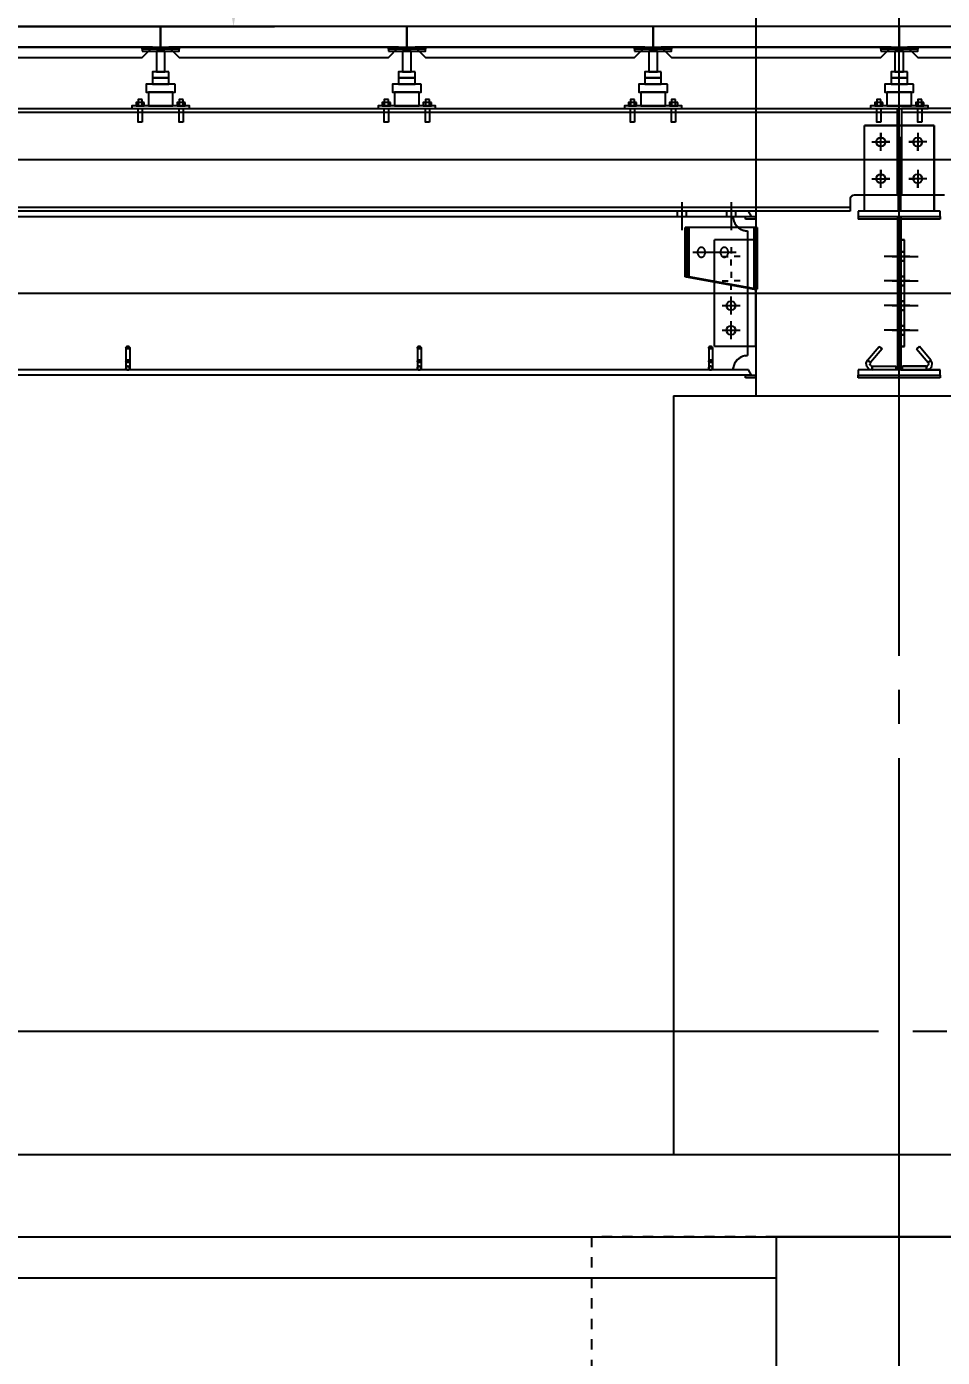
# Model space of a CAD drawing. Header units: millimetres. Extents: x -32710 to 654186, y -254124 to 420220.
# Drawn here: x 262273 to 264505, y 382706 to 385950 of the extents above; entities that cross this region are included whole.
import ezdxf

# ---------------------------------------------------------------- set-up
doc = ezdxf.new("R2010")
doc.units = ezdxf.units.MM
doc.header["$LTSCALE"] = 1000
for name, pattern in [('DXK_LINE_DOT2', [3.9198, 1.9599, -1.9599]), ('DXK_LINE_DOT3', [5.9187, 2.979, -0.9799, 0.9799, -0.9799]), ('TPH12-SEC-@E$0$CENTERK5', [6.916, 6.667, -0.083, 0.083, -0.083]), ('TPH12-SEC-@E$0$DOTK1', [0.1, 0.05, -0.05])]:
    doc.linetypes.add(name, pattern=pattern)
for name, color, linetype in [('DSMK', 10, 'Continuous'), ('MD-20250424-增加TRAY與FS主管位置調整', 7, 'Continuous'), ('Raised Floor', 1, 'Continuous'), ('TPH12-SEC-@E$0$H-SIN', 252, 'TPH12-SEC-@E$0$CENTERK5'), ('TPH12-SEC-@E$0$KABE1', 252, 'Continuous'), ('TPH12-SEC-@E$0$SIAGE3', 252, 'Continuous'), ('TPH12-SEC-@E$0$STEEL3', 252, 'Continuous'), ('TPH12-SEC-@E$0$SUGATA3', 252, 'Continuous'), ('TPH12-SEC-@E$0$SUGATAD', 252, 'TPH12-SEC-@E$0$DOTK1')]:
    doc.layers.add(name, color=color, linetype=linetype)
doc.styles.add('aa-txt', font='simplex.shx', dxfattribs={"width": 0.7, "bigfont": 'chineset.shx'})
doc.dimstyles.new('adim-1500', dxfattribs={"dimscale": 1000, "dimtxt": 0.375, "dimasz": 0.25, "dimexe": 0.1, "dimexo": 0.5, "dimgap": 0.15, "dimtad": 0, "dimdec": 4, "dimtxsty": 'aa-txt', "dimcen": 3.75, "dimclrd": 3, "dimclre": 3, "dimclrt": 256, "dimadec": 0, "dimazin": 0, "dimtfac": 1, "dimtdec": 4, "dimtmove": 0, "dimatfit": 3, "dimfxl": 0.1, "dimarcsym": 0})

# ---------------------------------------------------------------- blocks, each defined once
blk = doc.blocks.new('TPH12-SEC-@E')
at = {"layer": 'TPH12-SEC-@E$0$H-SIN'}
for p, q in [((264400, 377500), (264400, 414000)), ((274800, 385950), (45200, 385950)), ((298929.6, 383500), (18729.6, 383500))]:
    blk.add_line(p, q, dxfattribs=at)
at = {"layer": 'TPH12-SEC-@E$0$KABE1'}
for p, q in [((272350, 383200), (188250, 383200)), ((189100, 383000), (272350, 383000))]:
    blk.add_line(p, q, dxfattribs=at)
blk.add_lwpolyline([(264100, 381800), (264700, 381800), (264700, 383000), (264100, 383000)], close=True, dxfattribs=at)
at = {"layer": 'TPH12-SEC-@E$0$SIAGE3'}
blk.add_line((256300, 382900), (264100, 382900), dxfattribs=at)
at = {"layer": 'TPH12-SEC-@E$0$STEEL3'}
blk.add_line((264050, 393725), (264050, 385050), dxfattribs=at)
at = {"layer": 'TPH12-SEC-@E$0$SUGATA3'}
for q in [(264950, 385050), (263850, 383200)]:
    blk.add_line((263850, 385050), q, dxfattribs=at)
at = {"layer": 'TPH12-SEC-@E$0$SUGATAD', "ltscale": 0.5}
blk.add_lwpolyline([(264100, 383000), (263650, 383000), (263650, 381600), (265150, 381600), (265150, 383000), (264700, 383000)], dxfattribs=at)
blk = doc.blocks.new('A$C62b8fcb1')
at = {"color": 8, "linetype": 'DXK_LINE_DOT2'}
for p, q in [((-16095, 2534), (-7705, 2534)), ((-7705, 2534), (-7705, 2323)), ((-7695, 2534), (-7695, 2323)), ((200, 2534), (-7695, 2534)), ((-7705, 2525), (-16095, 2525)), ((200, 2525), (-7695, 2525)), ((-7615, 2493), (-7785, 2493)), ((-7785, 2284), (-7785, 2493)), ((-7615, 2493), (-7785, 2493)), ((-7785, 2284), (-7785, 2493)), ((-7615, 2284), (-7615, 2493)), ((-7615, 2284), (-7615, 2493)), ((-7703, 2464), (-7703, 2284)), ((-7703, 2464), (-7697, 2464)), ((-7703, 2464), (-7703, 2284)), ((-7703, 2464), (-7697, 2464)), ((-7697, 2464), (-7697, 2284)), ((-7697, 2464), (-7697, 2284)), ((-7819.5, 2316.1), (-7820, 2313)), ((-7820, 2313), (-7820, 2284)), ((-7810, 2323), (-7813.1, 2322.5)), ((-7705, 2323), (-7810, 2323)), ((-7590, 2323), (-7695, 2323)), ((-7820, 2293), (-15980, 2293)), ((-8104.6, 2266), (-8105, 2271)), ((-7820, 2284), (-8067.5, 2284)), ((-8050, 2265), (-8050, 2271)), ((-7600, 2284), (-7800, 2284)), ((-7800, 2284), (-7800, 2271)), ((-7800, 2271), (-7600, 2271)), ((-7800, 2271), (-7800, 2265)), ((-7704, 2271), (-7704, 1897)), ((-7696, 2271), (-7696, 1897)), ((-7600, 2271), (-7600, 2284)), ((-7600, 2271), (-7600, 2265)), ((-8219.4, 2244), (-8219.4, 2124)), ((-8046.3, 2244), (-8219.4, 2244)), ((-8212, 2124), (-8212, 2244)), ((-8053.7, 2094), (-8053.7, 2244)), ((-8046.3, 2244), (-8046.3, 2094)), ((-7600, 2265), (-7800, 2265)), ((-8150, 1954), (-8150, 2214)), ((-8050, 2214), (-8150, 2214)), ((-8075, 2236.4), (-8070, 2236)), ((-8070, 2236), (-8070, 2096.9)), ((-8050, 1954), (-8050, 2214)), ((-7696, 2236), (-7704, 2236)), ((-7687, 2214), (-7696, 2214)), ((-7687, 1954), (-7687, 2214)), ((-8203.1, 2184), (-8157.1, 2184)), ((-8147.9, 2184), (-8101.9, 2184)), ((-7674, 2174), (-7737, 2174)), ((-7696, 2185), (-7704, 2185)), ((-7687, 2185), (-7696, 2185)), ((-7696, 2163), (-7704, 2163)), ((-7687, 2163), (-7696, 2163)), ((-8219.4, 2124), (-8053.7, 2094)), ((-8219.4, 2124), (-8212, 2124)), ((-8046.3, 2094), (-8212, 2124)), ((-7674, 2114), (-7737, 2114)), ((-7696, 2125), (-7704, 2125)), ((-7687, 2125), (-7696, 2125)), ((-8053.7, 2094), (-8046.3, 2094)), ((-7696, 2103), (-7704, 2103)), ((-7687, 2103), (-7696, 2103)), ((-7674, 2054), (-7737, 2054)), ((-7696, 2065), (-7704, 2065)), ((-7687, 2065), (-7696, 2065)), ((-7696, 2043), (-7704, 2043)), ((-7687, 2043), (-7696, 2043)), ((-7674, 1994), (-7737, 1994)), ((-7696, 2005), (-7704, 2005)), ((-7696, 1983), (-7704, 1983)), ((-7687, 2005), (-7696, 2005)), ((-7687, 1983), (-7696, 1983)), ((-9584.2, 1952.6), (-9584.5, 1951.5)), ((-9584.5, 1951.5), (-9584.5, 1901.5)), ((-9584.2, 1950.4), (-9584.5, 1951.5)), ((-9583.2, 1953.5), (-9584.2, 1952.6)), ((-9583.2, 1949.5), (-9584.2, 1950.4)), ((-9581.7, 1954.2), (-9583.2, 1953.5)), ((-9581.7, 1948.8), (-9583.2, 1949.5)), ((-9580, 1954.4), (-9581.7, 1954.2)), ((-9580, 1948.6), (-9581.7, 1948.8)), ((-9578.3, 1954.2), (-9580, 1954.4)), ((-9578.3, 1948.8), (-9580, 1948.6)), ((-9576.8, 1953.5), (-9578.3, 1954.2)), ((-9576.8, 1949.5), (-9578.3, 1948.8)), ((-9575.8, 1952.6), (-9576.8, 1953.5)), ((-9575.8, 1950.4), (-9576.8, 1949.5)), ((-9575.5, 1951.5), (-9575.8, 1952.6)), ((-9575.5, 1951.5), (-9575.8, 1950.4)), ((-9575.5, 1951.5), (-9575.5, 1901.5)), ((-8874.2, 1952.6), (-8874.5, 1951.5)), ((-8874.2, 1950.4), (-8874.5, 1951.5)), ((-8874.5, 1951.5), (-8874.5, 1901.5)), ((-8873.2, 1953.5), (-8874.2, 1952.6)), ((-8873.2, 1949.5), (-8874.2, 1950.4)), ((-8871.7, 1954.2), (-8873.2, 1953.5)), ((-8871.7, 1948.8), (-8873.2, 1949.5)), ((-8870, 1954.4), (-8871.7, 1954.2)), ((-8870, 1948.6), (-8871.7, 1948.8)), ((-8868.3, 1954.2), (-8870, 1954.4)), ((-8868.3, 1948.8), (-8870, 1948.6)), ((-8866.8, 1953.5), (-8868.3, 1954.2)), ((-8866.8, 1949.5), (-8868.3, 1948.8)), ((-8865.8, 1952.6), (-8866.8, 1953.5)), ((-8865.8, 1950.4), (-8866.8, 1949.5)), ((-8865.5, 1951.5), (-8865.8, 1952.6)), ((-8865.5, 1951.5), (-8865.8, 1950.4)), ((-8865.5, 1951.5), (-8865.5, 1901.5)), ((-8164.2, 1952.6), (-8164.5, 1951.5)), ((-8164.2, 1950.4), (-8164.5, 1951.5)), ((-8164.5, 1951.5), (-8164.5, 1901.5)), ((-8163.2, 1953.5), (-8164.2, 1952.6)), ((-8163.2, 1949.5), (-8164.2, 1950.4)), ((-8161.7, 1954.2), (-8163.2, 1953.5)), ((-8161.7, 1948.8), (-8163.2, 1949.5)), ((-8160, 1954.4), (-8161.7, 1954.2)), ((-8160, 1948.6), (-8161.7, 1948.8)), ((-8158.3, 1954.2), (-8160, 1954.4)), ((-8158.3, 1948.8), (-8160, 1948.6)), ((-8156.8, 1953.5), (-8158.3, 1954.2)), ((-8156.8, 1949.5), (-8158.3, 1948.8)), ((-8155.8, 1952.6), (-8156.8, 1953.5)), ((-8155.8, 1950.4), (-8156.8, 1949.5)), ((-8155.5, 1951.5), (-8155.8, 1952.6)), ((-8155.5, 1951.5), (-8155.8, 1950.4)), ((-8155.5, 1951.5), (-8155.5, 1901.5)), ((-8070, 1954), (-8150, 1954)), ((-7777.2, 1920.8), (-7749, 1954.4)), ((-7742.1, 1948.6), (-7770.3, 1915)), ((-7742.1, 1948.6), (-7749, 1954.4)), ((-7748.8, 1954.2), (-7749, 1954.4)), ((-7748, 1953.5), (-7748.8, 1954.2)), ((-7687, 1954), (-7696, 1954)), ((-7651, 1954.4), (-7657.9, 1948.6)), ((-7657.9, 1948.6), (-7629.7, 1915)), ((-7656.8, 1949.5), (-7657.6, 1948.8)), ((-7652, 1953.5), (-7651.2, 1954.2)), ((-7622.8, 1920.8), (-7651, 1954.4)), ((-9584.2, 1919), (-9584.5, 1917.9)), ((-9584.2, 1916.8), (-9584.5, 1917.9)), ((-9583.2, 1920), (-9584.2, 1919)), ((-9583.2, 1915.9), (-9584.2, 1916.8)), ((-9581.7, 1920.6), (-9583.2, 1920)), ((-9581.7, 1915.3), (-9583.2, 1915.9)), ((-9580, 1920.8), (-9581.7, 1920.6)), ((-9580, 1915), (-9581.7, 1915.3)), ((-9578.3, 1920.6), (-9580, 1920.8)), ((-9578.3, 1915.3), (-9580, 1915)), ((-9576.8, 1920), (-9578.3, 1920.6)), ((-9576.8, 1915.9), (-9578.3, 1915.3)), ((-9575.8, 1919), (-9576.8, 1920)), ((-9575.8, 1916.8), (-9576.8, 1915.9)), ((-9575.5, 1917.9), (-9575.8, 1919)), ((-9575.5, 1917.9), (-9575.8, 1916.8)), ((-8874.2, 1919), (-8874.5, 1917.9)), ((-8874.2, 1916.8), (-8874.5, 1917.9)), ((-8873.2, 1920), (-8874.2, 1919)), ((-8873.2, 1915.9), (-8874.2, 1916.8)), ((-8871.7, 1920.6), (-8873.2, 1920)), ((-8871.7, 1915.3), (-8873.2, 1915.9)), ((-8870, 1920.8), (-8871.7, 1920.6)), ((-8870, 1915), (-8871.7, 1915.3)), ((-8868.3, 1920.6), (-8870, 1920.8)), ((-8868.3, 1915.3), (-8870, 1915)), ((-8866.8, 1920), (-8868.3, 1920.6)), ((-8866.8, 1915.9), (-8868.3, 1915.3)), ((-8865.8, 1919), (-8866.8, 1920)), ((-8865.8, 1916.8), (-8866.8, 1915.9)), ((-8865.5, 1917.9), (-8865.8, 1919)), ((-8865.5, 1917.9), (-8865.8, 1916.8)), ((-8164.2, 1919), (-8164.5, 1917.9)), ((-8164.2, 1916.8), (-8164.5, 1917.9)), ((-8163.2, 1920), (-8164.2, 1919)), ((-8163.2, 1915.9), (-8164.2, 1916.8)), ((-8161.7, 1920.6), (-8163.2, 1920)), ((-8161.7, 1915.3), (-8163.2, 1915.9)), ((-8160, 1920.8), (-8161.7, 1920.6)), ((-8160, 1915), (-8161.7, 1915.3)), ((-8158.3, 1920.6), (-8160, 1920.8)), ((-8158.3, 1915.3), (-8160, 1915)), ((-8156.8, 1920), (-8158.3, 1920.6)), ((-8156.8, 1915.9), (-8158.3, 1915.3)), ((-8155.8, 1919), (-8156.8, 1920)), ((-8155.8, 1916.8), (-8156.8, 1915.9)), ((-8155.5, 1917.9), (-8155.8, 1919)), ((-8155.5, 1917.9), (-8155.8, 1916.8)), ((-8075, 1931.6), (-8070, 1932)), ((-7780.5, 1913.4), (-7777.2, 1920.8)), ((-7770.3, 1915), (-7777.2, 1920.8)), ((-7777, 1920.6), (-7777.2, 1920.8)), ((-7776.2, 1920), (-7777, 1920.6)), ((-7770.3, 1915), (-7771.6, 1912.2)), ((-7704, 1932), (-7696, 1932)), ((-7622.8, 1920.8), (-7629.7, 1915)), ((-7629.7, 1915), (-7628.4, 1912.2)), ((-7628.7, 1915.9), (-7629.4, 1915.3)), ((-7623.8, 1920), (-7623, 1920.6)), ((-7619.5, 1913.4), (-7622.8, 1920.8)), ((-9584.2, 1903.2), (-9584.5, 1901.5)), ((-9584.5, 1901.5), (-9584.3, 1902.3)), ((-9584.5, 1901.5), (-9584.2, 1899.8)), ((-9584.3, 1902.3), (-9584.2, 1903.2)), ((-9584.2, 1903.2), (-9583.2, 1904.7)), ((-9584.2, 1899.8), (-9583.2, 1898.3)), ((-9583.2, 1904.7), (-9581.7, 1905.7)), ((-9583.2, 1898.3), (-9581.7, 1897.3)), ((-9581.7, 1905.7), (-9580, 1906)), ((-9581.7, 1897.3), (-9580, 1897)), ((-9580, 1906), (-9578.3, 1905.7)), ((-9580, 1897), (-9578.3, 1897.3)), ((-9578.3, 1905.7), (-9576.8, 1904.7)), ((-9578.3, 1897.3), (-9576.8, 1898.3)), ((-9576.8, 1904.7), (-9575.8, 1903.2)), ((-9576.8, 1898.3), (-9575.8, 1899.8)), ((-9575.5, 1901.5), (-9575.8, 1903.2)), ((-9575.7, 1902.3), (-9575.8, 1903.2)), ((-9575.8, 1899.8), (-9575.5, 1901.5)), ((-9575.5, 1901.5), (-9575.7, 1902.3)), ((-8874.2, 1903.2), (-8874.5, 1901.5)), ((-8874.5, 1901.5), (-8874.3, 1902.3)), ((-8874.5, 1901.5), (-8874.2, 1899.8)), ((-8874.3, 1902.3), (-8874.2, 1903.2)), ((-8874.2, 1903.2), (-8873.2, 1904.7)), ((-8874.2, 1899.8), (-8873.2, 1898.3)), ((-8873.2, 1904.7), (-8871.7, 1905.7)), ((-8873.2, 1898.3), (-8871.7, 1897.3)), ((-8871.7, 1905.7), (-8870, 1906)), ((-8871.7, 1897.3), (-8870, 1897)), ((-8870, 1906), (-8868.3, 1905.7)), ((-8870, 1897), (-8868.3, 1897.3)), ((-8868.3, 1905.7), (-8866.8, 1904.7)), ((-8868.3, 1897.3), (-8866.8, 1898.3)), ((-8866.8, 1904.7), (-8865.8, 1903.2)), ((-8866.8, 1898.3), (-8865.8, 1899.8)), ((-8865.7, 1902.3), (-8865.8, 1903.2)), ((-8865.5, 1901.5), (-8865.8, 1903.2)), ((-8865.8, 1899.8), (-8865.5, 1901.5)), ((-8865.5, 1901.5), (-8865.7, 1902.3)), ((-8164.5, 1901.5), (-8164.2, 1903.2)), ((-8164.5, 1901.5), (-8164.2, 1899.8)), ((-8164.2, 1903.2), (-8163.2, 1904.7)), ((-8164.2, 1899.8), (-8163.2, 1898.3)), ((-8163.2, 1904.7), (-8161.7, 1905.7)), ((-8163.2, 1898.3), (-8161.7, 1897.3)), ((-8161.7, 1905.7), (-8160, 1906)), ((-8161.7, 1897.3), (-8160, 1897)), ((-8160, 1906), (-8158.3, 1905.7)), ((-8160, 1897), (-8158.3, 1897.3)), ((-8158.3, 1905.7), (-8156.8, 1904.7)), ((-8158.3, 1897.3), (-8156.8, 1898.3)), ((-8156.8, 1904.7), (-8155.8, 1903.2)), ((-8156.8, 1898.3), (-8155.8, 1899.8)), ((-8155.8, 1903.2), (-8155.5, 1901.5)), ((-8155.8, 1899.8), (-8155.5, 1901.5)), ((-8105, 1897), (-8104.6, 1902)), ((-8050, 1878), (-8050, 1884)), ((-7600, 1897), (-7800, 1897)), ((-7800, 1897), (-7800, 1884)), ((-7800, 1884), (-7600, 1884)), ((-7800, 1884), (-7800, 1878)), ((-7779.2, 1905.4), (-7780.5, 1913.4)), ((-7773.9, 1899.3), (-7779.2, 1905.4)), ((-7773.9, 1899.3), (-7766.1, 1897)), ((-7771.1, 1909.2), (-7771.6, 1912.2)), ((-7769.1, 1906.9), (-7771.1, 1909.2)), ((-7769.1, 1906.9), (-7766.1, 1906)), ((-7766.1, 1897), (-7766.1, 1906)), ((-7766.1, 1906), (-7707.7, 1906)), ((-7766.1, 1897.3), (-7766.1, 1898.3)), ((-7766.1, 1897), (-7766.1, 1897.3)), ((-7707.7, 1897), (-7707.7, 1906)), ((-7707.7, 1897.3), (-7707.7, 1898.3)), ((-7707.7, 1897), (-7707.7, 1897.3)), ((-7633.9, 1906), (-7692.3, 1906)), ((-7692.3, 1897), (-7692.3, 1906)), ((-7692.3, 1898.3), (-7692.3, 1897.3)), ((-7692.3, 1897.3), (-7692.3, 1897)), ((-7633.9, 1906), (-7630.9, 1906.9)), ((-7633.9, 1897), (-7633.9, 1906)), ((-7626.1, 1899.3), (-7633.9, 1897)), ((-7633.9, 1898.3), (-7633.9, 1897.3)), ((-7633.9, 1897.3), (-7633.9, 1897)), ((-7630.9, 1906.9), (-7628.9, 1909.2)), ((-7628.9, 1909.2), (-7628.4, 1912.2)), ((-7626.1, 1899.3), (-7620.8, 1905.4)), ((-7620.8, 1905.4), (-7619.5, 1913.4)), ((-7600, 1884), (-7600, 1897)), ((-7600, 1884), (-7600, 1878)), ((-7600, 1878), (-7800, 1878))]:
    blk.add_line(p, q, dxfattribs=at)
at = {"color": 8, "linetype": 'Continuous'}
for p, q in [((-16095, 2534), (-7705, 2534)), ((-7705, 2534), (-7705, 2323)), ((200, 2534), (-7695, 2534)), ((-7695, 2534), (-7695, 2323)), ((-7705, 2525), (-16095, 2525)), ((200, 2525), (-7695, 2525)), ((-7785, 2284), (-7785, 2493)), ((-7785, 2493), (-7615, 2493)), ((-7745, 2475), (-7745, 2460.3)), ((-7745, 2431), (-7745, 2475)), ((-7745, 2475), (-7745, 2460.3)), ((-7745, 2431), (-7745, 2475)), ((-7655, 2475), (-7655, 2460.3)), ((-7655, 2475), (-7655, 2431)), ((-7655, 2475), (-7655, 2460.3)), ((-7655, 2475), (-7655, 2431)), ((-7615, 2493), (-7615, 2284)), ((-7767, 2453), (-7752.3, 2453)), ((-7767, 2453), (-7723, 2453)), ((-7767, 2453), (-7752.3, 2453)), ((-7767, 2453), (-7723, 2453)), ((-7745, 2431), (-7745, 2445.7)), ((-7745, 2431), (-7745, 2445.7)), ((-7723, 2453), (-7737.7, 2453)), ((-7723, 2453), (-7737.7, 2453)), ((-7677, 2453), (-7662.3, 2453)), ((-7633, 2453), (-7677, 2453)), ((-7677, 2453), (-7662.3, 2453)), ((-7633, 2453), (-7677, 2453)), ((-7655, 2431), (-7655, 2445.7)), ((-7655, 2431), (-7655, 2445.7)), ((-7633, 2453), (-7647.7, 2453)), ((-7633, 2453), (-7647.7, 2453)), ((-7745, 2385), (-7745, 2370.3)), ((-7745, 2341), (-7745, 2385)), ((-7745, 2385), (-7745, 2370.3)), ((-7745, 2341), (-7745, 2385)), ((-7655, 2385), (-7655, 2370.3)), ((-7655, 2385), (-7655, 2341)), ((-7655, 2385), (-7655, 2370.3)), ((-7655, 2385), (-7655, 2341)), ((-7767, 2363), (-7752.3, 2363)), ((-7767, 2363), (-7723, 2363)), ((-7767, 2363), (-7752.3, 2363)), ((-7767, 2363), (-7723, 2363)), ((-7745, 2341), (-7745, 2355.7)), ((-7745, 2341), (-7745, 2355.7)), ((-7723, 2363), (-7737.7, 2363)), ((-7723, 2363), (-7737.7, 2363)), ((-7677, 2363), (-7662.3, 2363)), ((-7633, 2363), (-7677, 2363)), ((-7677, 2363), (-7662.3, 2363)), ((-7633, 2363), (-7677, 2363)), ((-7655, 2341), (-7655, 2355.7)), ((-7655, 2341), (-7655, 2355.7)), ((-7633, 2363), (-7647.7, 2363)), ((-7633, 2363), (-7647.7, 2363)), ((-8230, 2306), (-8230, 2238)), ((-8110, 2306), (-8110, 2238)), ((-7819.5, 2316.1), (-7820, 2313)), ((-7820, 2313), (-7820, 2284)), ((-7810, 2323), (-7813.1, 2322.5)), ((-7705, 2323), (-7810, 2323)), ((-7590, 2323), (-7695, 2323)), ((-7820, 2293), (-15980, 2293)), ((-7820, 2284), (-10400, 2284)), ((-10390, 2271), (-8060, 2271)), ((-8067.5, 2284), (-10382.5, 2284)), ((-8241, 2284), (-8241, 2271)), ((-8219, 2284), (-8219, 2271)), ((-8121, 2284), (-8121, 2271)), ((-8105, 2271), (-8104.6, 2266)), ((-8099, 2284), (-8099, 2271)), ((-8075, 2265), (-8075, 2271)), ((-8075, 2271), (-8050, 2271)), ((-8060, 2271), (-8067.5, 2284)), ((-7600, 2284), (-7800, 2284)), ((-7800, 2284), (-7800, 2271)), ((-7800, 2271), (-7704, 2271)), ((-7800, 2271), (-7800, 2265)), ((-7704, 2271), (-7704, 1897)), ((-7696, 1897), (-7696, 2271)), ((-7696, 2271), (-7600, 2271)), ((-7600, 2271), (-7600, 2284)), ((-7600, 2271), (-7600, 2265)), ((-8221.5, 2124), (-8221.5, 2244)), ((-8046.5, 2244), (-8221.5, 2244)), ((-8214.3, 2244), (-8214.3, 2124)), ((-8050, 2265), (-8075, 2265)), ((-8046.5, 2094), (-8046.5, 2244)), ((-7704, 2265), (-7800, 2265)), ((-7600, 2265), (-7696, 2265)), ((-7696, 2214), (-7687, 2214)), ((-7687, 1954), (-7687, 2214)), ((-8198.5, 2184), (-8153.5, 2184)), ((-8191.7, 2186.3), (-8191.9, 2185.2)), ((-8191.9, 2185.2), (-8191.9, 2184)), ((-8191.9, 2184), (-8191.9, 2182.8)), ((-8191.9, 2182.8), (-8191.7, 2181.7)), ((-8191.5, 2187.5), (-8191.7, 2186.3)), ((-8191.7, 2181.7), (-8191.5, 2180.5)), ((-8191.2, 2188.6), (-8191.5, 2187.5)), ((-8191.5, 2180.5), (-8191.2, 2179.4)), ((-8190.8, 2189.7), (-8191.2, 2188.6)), ((-8191.2, 2179.4), (-8190.8, 2178.3)), ((-8190.3, 2190.7), (-8190.8, 2189.7)), ((-8190.8, 2178.3), (-8190.3, 2177.3)), ((-8189.7, 2191.6), (-8190.3, 2190.7)), ((-8190.3, 2177.3), (-8189.7, 2176.4)), ((-8189.1, 2192.5), (-8189.7, 2191.6)), ((-8189.7, 2176.4), (-8189.1, 2175.5)), ((-8188.4, 2193.3), (-8189.1, 2192.5)), ((-8189.1, 2175.5), (-8188.4, 2174.7)), ((-8187.7, 2194), (-8188.4, 2193.3)), ((-8188.4, 2174.7), (-8187.7, 2174)), ((-8186.8, 2194.6), (-8187.7, 2194)), ((-8187.7, 2174), (-8186.8, 2173.4)), ((-8186, 2195.1), (-8186.8, 2194.6)), ((-8185.1, 2195.5), (-8186, 2195.1)), ((-8184.2, 2195.8), (-8185.1, 2195.5)), ((-8183.3, 2195.9), (-8184.2, 2195.8)), ((-8182.3, 2196), (-8183.3, 2195.9)), ((-8181.4, 2195.9), (-8182.3, 2196)), ((-8180.5, 2195.8), (-8181.4, 2195.9)), ((-8179.5, 2195.5), (-8180.5, 2195.8)), ((-8178.7, 2195.1), (-8179.5, 2195.5)), ((-8177.8, 2194.6), (-8178.7, 2195.1)), ((-8177, 2194), (-8177.8, 2194.6)), ((-8177.8, 2173.4), (-8177, 2174)), ((-8176.2, 2193.3), (-8177, 2194)), ((-8177, 2174), (-8176.2, 2174.7)), ((-8175.5, 2192.5), (-8176.2, 2193.3)), ((-8176.2, 2174.7), (-8175.5, 2175.5)), ((-8174.9, 2191.6), (-8175.5, 2192.5)), ((-8175.5, 2175.5), (-8174.9, 2176.4)), ((-8174.3, 2190.7), (-8174.9, 2191.6)), ((-8174.9, 2176.4), (-8174.3, 2177.3)), ((-8173.9, 2189.7), (-8174.3, 2190.7)), ((-8174.3, 2177.3), (-8173.9, 2178.3)), ((-8173.5, 2188.6), (-8173.9, 2189.7)), ((-8173.9, 2178.3), (-8173.5, 2179.4)), ((-8173.1, 2187.5), (-8173.5, 2188.6)), ((-8173.5, 2179.4), (-8173.1, 2180.5)), ((-8172.9, 2186.3), (-8173.1, 2187.5)), ((-8173.1, 2180.5), (-8172.9, 2181.7)), ((-8172.8, 2185.2), (-8172.9, 2186.3)), ((-8172.9, 2181.7), (-8172.8, 2182.8)), ((-8172.7, 2184), (-8172.8, 2185.2)), ((-8172.8, 2182.8), (-8172.7, 2184)), ((-8142.5, 2184), (-8097.5, 2184)), ((-8135.9, 2185.2), (-8136, 2184)), ((-8136, 2184), (-8135.9, 2182.8)), ((-8135.8, 2186.3), (-8135.9, 2185.2)), ((-8135.9, 2182.8), (-8135.8, 2181.7)), ((-8135.6, 2187.5), (-8135.8, 2186.3)), ((-8135.8, 2181.7), (-8135.6, 2180.5)), ((-8135.2, 2188.6), (-8135.6, 2187.5)), ((-8135.6, 2180.5), (-8135.2, 2179.4)), ((-8134.8, 2189.7), (-8135.2, 2188.6)), ((-8135.2, 2179.4), (-8134.8, 2178.3)), ((-8134.4, 2190.7), (-8134.8, 2189.7)), ((-8134.8, 2178.3), (-8134.4, 2177.3)), ((-8133.8, 2191.6), (-8134.4, 2190.7)), ((-8134.4, 2177.3), (-8133.8, 2176.4)), ((-8133.2, 2192.5), (-8133.8, 2191.6)), ((-8133.8, 2176.4), (-8133.2, 2175.5)), ((-8132.5, 2193.3), (-8133.2, 2192.5)), ((-8133.2, 2175.5), (-8132.5, 2174.7)), ((-8131.7, 2194), (-8132.5, 2193.3)), ((-8132.5, 2174.7), (-8131.7, 2174)), ((-8132, 2174), (-8117.3, 2174)), ((-8130.9, 2194.6), (-8131.7, 2194)), ((-8131.7, 2174), (-8130.9, 2173.4)), ((-8130, 2195.1), (-8130.9, 2194.6)), ((-8129.2, 2195.5), (-8130, 2195.1)), ((-8128.2, 2195.8), (-8129.2, 2195.5)), ((-8127.3, 2195.9), (-8128.2, 2195.8)), ((-8126.4, 2196), (-8127.3, 2195.9)), ((-8125.4, 2195.9), (-8126.4, 2196)), ((-8124.5, 2195.8), (-8125.4, 2195.9)), ((-8123.6, 2195.5), (-8124.5, 2195.8)), ((-8122.7, 2195.1), (-8123.6, 2195.5)), ((-8121.9, 2194.6), (-8122.7, 2195.1)), ((-8121.1, 2194), (-8121.9, 2194.6)), ((-8121.9, 2173.4), (-8121.1, 2174)), ((-8120.3, 2193.3), (-8121.1, 2194)), ((-8121.1, 2174), (-8120.3, 2174.7)), ((-8119.6, 2192.5), (-8120.3, 2193.3)), ((-8120.3, 2174.7), (-8119.6, 2175.5)), ((-8119, 2191.6), (-8119.6, 2192.5)), ((-8119.6, 2175.5), (-8119, 2176.4)), ((-8118.4, 2190.7), (-8119, 2191.6)), ((-8119, 2176.4), (-8118.4, 2177.3)), ((-8117.9, 2189.7), (-8118.4, 2190.7)), ((-8118.4, 2177.3), (-8117.9, 2178.3)), ((-8117.5, 2188.6), (-8117.9, 2189.7)), ((-8117.9, 2178.3), (-8117.5, 2179.4)), ((-8117.2, 2187.5), (-8117.5, 2188.6)), ((-8117.5, 2179.4), (-8117.2, 2180.5)), ((-8117, 2186.3), (-8117.2, 2187.5)), ((-8117.2, 2180.5), (-8117, 2181.7)), ((-8116.8, 2185.2), (-8117, 2186.3)), ((-8117, 2181.7), (-8116.8, 2182.8)), ((-8116.8, 2184), (-8116.8, 2185.2)), ((-8116.8, 2182.8), (-8116.8, 2184)), ((-8110, 2196), (-8110, 2181.3)), ((-8088, 2174), (-8102.7, 2174)), ((-7717, 2174), (-7654, 2174)), ((-7704, 2185), (-7696, 2185)), ((-7696, 2185), (-7687, 2185)), ((-8186.8, 2173.4), (-8186, 2172.9)), ((-8186, 2172.9), (-8185.1, 2172.5)), ((-8185.1, 2172.5), (-8184.2, 2172.2)), ((-8184.2, 2172.2), (-8183.3, 2172.1)), ((-8183.3, 2172.1), (-8182.3, 2172)), ((-8182.3, 2172), (-8181.4, 2172.1)), ((-8181.4, 2172.1), (-8180.5, 2172.2)), ((-8180.5, 2172.2), (-8179.5, 2172.5)), ((-8179.5, 2172.5), (-8178.7, 2172.9)), ((-8178.7, 2172.9), (-8177.8, 2173.4)), ((-8130.9, 2173.4), (-8130, 2172.9)), ((-8130, 2172.9), (-8129.2, 2172.5)), ((-8129.2, 2172.5), (-8128.2, 2172.2)), ((-8128.2, 2172.2), (-8127.3, 2172.1)), ((-8127.3, 2172.1), (-8126.4, 2172)), ((-8126.4, 2172), (-8125.4, 2172.1)), ((-8125.4, 2172.1), (-8124.5, 2172.2)), ((-8124.5, 2172.2), (-8123.6, 2172.5)), ((-8123.6, 2172.5), (-8122.7, 2172.9)), ((-8122.7, 2172.9), (-8121.9, 2173.4)), ((-8110, 2152), (-8110, 2166.7)), ((-7704, 2163), (-7696, 2163)), ((-7696, 2163), (-7687, 2163)), ((-8214.3, 2124), (-8221.5, 2124)), ((-8053.7, 2094), (-8221.5, 2124)), ((-8214.3, 2124), (-8046.5, 2094)), ((-8132, 2114), (-8117.3, 2114)), ((-8110, 2136), (-8110, 2121.3)), ((-8088, 2114), (-8102.7, 2114)), ((-7717, 2114), (-7654, 2114)), ((-7704, 2125), (-7696, 2125)), ((-7696, 2125), (-7687, 2125)), ((-8110, 2092), (-8110, 2106.7)), ((-8070, 2096.9), (-8070, 1932)), ((-8046.5, 2094), (-8053.7, 2094)), ((-7704, 2103), (-7696, 2103)), ((-7696, 2103), (-7687, 2103)), ((-8132, 2054), (-8088, 2054)), ((-8110, 2032), (-8110, 2076)), ((-7717, 2054), (-7654, 2054)), ((-7704, 2065), (-7696, 2065)), ((-7696, 2065), (-7687, 2065)), ((-8110, 1972), (-8110, 2016)), ((-7704, 2043), (-7696, 2043)), ((-7696, 2043), (-7687, 2043)), ((-8132, 1994), (-8088, 1994)), ((-7717, 1994), (-7654, 1994)), ((-7704, 2005), (-7696, 2005)), ((-7704, 1983), (-7696, 1983)), ((-7696, 2005), (-7687, 2005)), ((-7696, 1983), (-7687, 1983)), ((-9584.5, 1951.5), (-9584.2, 1952.6)), ((-9584.5, 1951.5), (-9584.5, 1901.5)), ((-9584.2, 1952.6), (-9583.2, 1953.5)), ((-9583.2, 1953.5), (-9581.7, 1954.2)), ((-9581.7, 1954.2), (-9580, 1954.4)), ((-9580, 1954.4), (-9578.3, 1954.2)), ((-9578.3, 1954.2), (-9576.8, 1953.5)), ((-9576.8, 1953.5), (-9575.8, 1952.6)), ((-9575.8, 1952.6), (-9575.5, 1951.5)), ((-9575.5, 1951.5), (-9575.5, 1901.5)), ((-8874.5, 1951.5), (-8874.2, 1952.6)), ((-8874.5, 1951.5), (-8874.5, 1901.5)), ((-8874.2, 1952.6), (-8873.2, 1953.5)), ((-8873.2, 1953.5), (-8871.7, 1954.2)), ((-8871.7, 1954.2), (-8870, 1954.4)), ((-8870, 1954.4), (-8868.3, 1954.2)), ((-8868.3, 1954.2), (-8866.8, 1953.5)), ((-8866.8, 1953.5), (-8865.8, 1952.6)), ((-8865.8, 1952.6), (-8865.5, 1951.5)), ((-8865.5, 1951.5), (-8865.5, 1901.5)), ((-8164.5, 1951.5), (-8164.2, 1952.6)), ((-8164.5, 1951.5), (-8164.5, 1901.5)), ((-8164.2, 1952.6), (-8163.2, 1953.5)), ((-8163.2, 1953.5), (-8161.7, 1954.2)), ((-8161.7, 1954.2), (-8160, 1954.4)), ((-8160, 1954.4), (-8158.3, 1954.2)), ((-8158.3, 1954.2), (-8156.8, 1953.5)), ((-8156.8, 1953.5), (-8155.8, 1952.6)), ((-8155.8, 1952.6), (-8155.5, 1951.5)), ((-8155.5, 1951.5), (-8155.5, 1901.5)), ((-8050, 1954), (-8070, 1954)), ((-7777.2, 1920.8), (-7749, 1954.4)), ((-7742.1, 1948.6), (-7770.3, 1915)), ((-7749, 1954.4), (-7748.8, 1954.2)), ((-7748.8, 1954.2), (-7748, 1953.5)), ((-7748, 1953.5), (-7742.1, 1948.6)), ((-7696, 1954), (-7687, 1954)), ((-7657.9, 1948.6), (-7657.6, 1948.8)), ((-7657.9, 1948.6), (-7629.7, 1915)), ((-7657.6, 1948.8), (-7656.8, 1949.5)), ((-7656.8, 1949.5), (-7651, 1954.4)), ((-7622.8, 1920.8), (-7651, 1954.4)), ((-9584.5, 1917.9), (-9584.2, 1919)), ((-9584.2, 1919), (-9583.2, 1920)), ((-9583.2, 1920), (-9581.7, 1920.6)), ((-9581.7, 1920.6), (-9580, 1920.8)), ((-9580, 1920.8), (-9578.3, 1920.6)), ((-9578.3, 1920.6), (-9576.8, 1920)), ((-9576.8, 1920), (-9575.8, 1919)), ((-9575.8, 1919), (-9575.5, 1917.9)), ((-8874.5, 1917.9), (-8874.2, 1919)), ((-8874.2, 1919), (-8873.2, 1920)), ((-8873.2, 1920), (-8871.7, 1920.6)), ((-8871.7, 1920.6), (-8870, 1920.8)), ((-8870, 1920.8), (-8868.3, 1920.6)), ((-8868.3, 1920.6), (-8866.8, 1920)), ((-8866.8, 1920), (-8865.8, 1919)), ((-8865.8, 1919), (-8865.5, 1917.9)), ((-8164.5, 1917.9), (-8164.2, 1919)), ((-8164.2, 1919), (-8163.2, 1920)), ((-8163.2, 1920), (-8161.7, 1920.6)), ((-8161.7, 1920.6), (-8160, 1920.8)), ((-8160, 1920.8), (-8158.3, 1920.6)), ((-8158.3, 1920.6), (-8156.8, 1920)), ((-8156.8, 1920), (-8155.8, 1919)), ((-8155.8, 1919), (-8155.5, 1917.9)), ((-8070, 1932), (-8075, 1931.6)), ((-7780.5, 1913.4), (-7777.2, 1920.8)), ((-7777.2, 1920.8), (-7777, 1920.6)), ((-7777, 1920.6), (-7776.2, 1920)), ((-7776.2, 1920), (-7770.3, 1915)), ((-7770.3, 1915), (-7771.6, 1912.2)), ((-7629.7, 1915), (-7629.4, 1915.3)), ((-7629.7, 1915), (-7628.4, 1912.2)), ((-7629.4, 1915.3), (-7628.7, 1915.9)), ((-7628.7, 1915.9), (-7622.8, 1920.8)), ((-7619.5, 1913.4), (-7622.8, 1920.8)), ((-8060, 1884), (-10390, 1884)), ((-8067.5, 1897), (-10382.5, 1897)), ((-9584.2, 1899.8), (-9584.5, 1901.5)), ((-9583.2, 1898.3), (-9584.2, 1899.8)), ((-9581.7, 1897.3), (-9583.2, 1898.3)), ((-9580, 1897), (-9581.7, 1897.3)), ((-9578.3, 1897.3), (-9580, 1897)), ((-9576.8, 1898.3), (-9578.3, 1897.3)), ((-9575.8, 1899.8), (-9576.8, 1898.3)), ((-9575.5, 1901.5), (-9575.8, 1899.8)), ((-8874.2, 1899.8), (-8874.5, 1901.5)), ((-8873.2, 1898.3), (-8874.2, 1899.8)), ((-8871.7, 1897.3), (-8873.2, 1898.3)), ((-8870, 1897), (-8871.7, 1897.3)), ((-8868.3, 1897.3), (-8870, 1897)), ((-8866.8, 1898.3), (-8868.3, 1897.3)), ((-8865.8, 1899.8), (-8866.8, 1898.3)), ((-8865.5, 1901.5), (-8865.8, 1899.8)), ((-8164.2, 1899.8), (-8164.5, 1901.5)), ((-8163.2, 1898.3), (-8164.2, 1899.8)), ((-8161.7, 1897.3), (-8163.2, 1898.3)), ((-8160, 1897), (-8161.7, 1897.3)), ((-8158.3, 1897.3), (-8160, 1897)), ((-8156.8, 1898.3), (-8158.3, 1897.3)), ((-8155.8, 1899.8), (-8156.8, 1898.3)), ((-8155.5, 1901.5), (-8155.8, 1899.8)), ((-8104.6, 1902), (-8105, 1897)), ((-8075, 1878), (-8075, 1884)), ((-8075, 1884), (-8050, 1884)), ((-8060, 1884), (-8067.5, 1897)), ((-7704, 1897), (-7800, 1897)), ((-7800, 1897), (-7800, 1884)), ((-7800, 1884), (-7600, 1884)), ((-7800, 1878), (-7800, 1884)), ((-7779.2, 1905.4), (-7780.5, 1913.4)), ((-7773.9, 1899.3), (-7779.2, 1905.4)), ((-7773.9, 1899.3), (-7766.1, 1897)), ((-7771.1, 1909.2), (-7771.6, 1912.2)), ((-7769.1, 1906.9), (-7771.1, 1909.2)), ((-7769.1, 1906.9), (-7766.1, 1906)), ((-7766.1, 1905.7), (-7766.1, 1906)), ((-7766.1, 1906), (-7707.7, 1906)), ((-7766.1, 1905.7), (-7766.1, 1904.7)), ((-7766.1, 1904.7), (-7766.1, 1897)), ((-7707.7, 1906), (-7707.7, 1905.7)), ((-7707.7, 1905.7), (-7707.7, 1904.7)), ((-7707.7, 1904.7), (-7707.7, 1897)), ((-7696, 1897), (-7600, 1897)), ((-7692.3, 1906), (-7633.9, 1906)), ((-7692.3, 1898.3), (-7692.3, 1906)), ((-7692.3, 1897.3), (-7692.3, 1898.3)), ((-7692.3, 1897), (-7692.3, 1897.3)), ((-7633.9, 1906), (-7630.9, 1906.9)), ((-7633.9, 1906), (-7633.9, 1898.3)), ((-7626.1, 1899.3), (-7633.9, 1897)), ((-7633.9, 1897.3), (-7633.9, 1898.3)), ((-7633.9, 1897), (-7633.9, 1897.3)), ((-7630.9, 1906.9), (-7628.9, 1909.2)), ((-7628.9, 1909.2), (-7628.4, 1912.2)), ((-7626.1, 1899.3), (-7620.8, 1905.4)), ((-7620.8, 1905.4), (-7619.5, 1913.4)), ((-7600, 1884), (-7600, 1897)), ((-7600, 1884), (-7600, 1878)), ((-8050, 1878), (-8075, 1878)), ((-7600, 1878), (-7800, 1878))]:
    blk.add_line(p, q, dxfattribs=at)
at = {"color": 8, "linetype": 'DXK_LINE_DOT3'}
for p, q in [((-7700, 1634), (-7700, 2534)), ((-7405, 2409), (-16400, 2409)), ((-10050, 2084), (-7607, 2084)), ((-7607, 2084), (-5350, 2084))]:
    blk.add_line(p, q, dxfattribs=at)
at = {"color": 8, "linetype": 'Continuous'}
for centre in [(-7745, 2453), (-7745, 2453), (-7655, 2453), (-7655, 2453), (-7745, 2363), (-7745, 2363), (-7655, 2363), (-7655, 2363), (-8110, 2054), (-8110, 1994)]:
    blk.add_circle(centre, 11, dxfattribs=at)
at = {"color": 8, "linetype": 'DXK_LINE_DOT2'}
for centre, radius, start, end in [((-7810, 2313), 10, 108, 162), ((-8070, 2271), 35, 188.1818, 261.8182), ((-8070, 1897), 35, 98.1818, 171.8182), ((-9580, 1901.5), 4.5, 90, 270), ((-9580, 1901.5), 4.5, 270, 90), ((-8870, 1901.5), 4.5, 90, 270), ((-8870, 1901.5), 4.5, 270, 90), ((-8160, 1901.5), 4.5, 90, 270), ((-8160, 1901.5), 4.5, 270, 90)]:
    blk.add_arc(centre, radius, start, end, dxfattribs=at)
at = {"color": 8, "linetype": 'Continuous'}
for centre, radius, start, end in [((-7810, 2313), 10, 108, 162), ((-8070, 2271), 35, 188.1818, 230.5886), ((-8070, 1897), 35, 98.1818, 171.8182)]:
    blk.add_arc(centre, radius, start, end, dxfattribs=at)
blk = doc.blocks.new('*D2554')
at = {"layer": 'DEFPOINTS', "color": 0}
for p in [(262777.5, 391850), (263680, 391850), (258400, 385950)]:
    blk.add_point(p, dxfattribs=at)
at = {"layer": 'DSMK', "color": 3, "lineweight": -2, "transparency": 16777216}
for p, q in [((263180, 391850), (262677.5, 391850)), ((262777.5, 391600), (262777.5, 389512.5)), ((262777.5, 386200), (262777.5, 388287.5)), ((258900, 385950), (262877.5, 385950))]:
    blk.add_line(p, q, dxfattribs=at)
at = {"layer": 'DSMK', "color": 3, "transparency": 16777216}
for points in [[(262735.8, 391600), (262819.1, 391600), (262777.5, 391850)], [(262735.8, 386200), (262819.1, 386200), (262777.5, 385950)]]:
    blk.add_solid(points, dxfattribs=at)
at = {"layer": 'DSMK', "transparency": 16777216, "insert": (262777.5, 388900), "char_height": 375, "attachment_point": 5, "rotation": 90, "style": 'aa-txt'}
blk.add_mtext('5900', dxfattribs=at)

msp = doc.modelspace()

# ---------------------------------------------------------------- linework, layer by layer
at = {"layer": 'Raised Floor'}
for points in [[(262600, 385950), (262000, 385950), (262000, 385900), (262600, 385900)], [(263200, 385950), (262600, 385950), (262600, 385900), (263200, 385900)], [(263800, 385950), (263200, 385950), (263200, 385900), (263800, 385900)], [(264400, 385950), (263800, 385950), (263800, 385900), (264400, 385900)], [(265000, 385950), (264400, 385950), (264400, 385900), (265000, 385900)], [(262045, 385875), (262555, 385875), (262580, 385900), (262020, 385900)], [(262555, 385900), (262645, 385900), (262645, 385895), (262555, 385895)], [(262555, 385900), (262645, 385900), (262645, 385895), (262555, 385895)], [(262555, 385890), (262645, 385890), (262645, 385895), (262555, 385895)], [(262555, 385890), (262645, 385890), (262645, 385895), (262555, 385895)], [(262610.5, 385890), (262589.5, 385890), (262589.5, 385840), (262610.5, 385840)], [(262610.5, 385890), (262589.5, 385890), (262589.5, 385840), (262610.5, 385840)], [(262645, 385875), (263155, 385875), (263180, 385900), (262620, 385900)], [(263155, 385900), (263245, 385900), (263245, 385895), (263155, 385895)], [(263155, 385890), (263245, 385890), (263245, 385895), (263155, 385895)], [(263210.5, 385890), (263189.5, 385890), (263189.5, 385840), (263210.5, 385840)], [(263245, 385875), (263755, 385875), (263780, 385900), (263220, 385900)], [(263755, 385900), (263845, 385900), (263845, 385895), (263755, 385895)], [(263755, 385900), (263845, 385900), (263845, 385895), (263755, 385895)], [(263755, 385890), (263845, 385890), (263845, 385895), (263755, 385895)], [(263755, 385890), (263845, 385890), (263845, 385895), (263755, 385895)], [(263810.5, 385890), (263789.5, 385890), (263789.5, 385840), (263810.5, 385840)], [(263810.5, 385890), (263789.5, 385890), (263789.5, 385840), (263810.5, 385840)], [(263845, 385875), (264355, 385875), (264380, 385900), (263820, 385900)], [(264355, 385900), (264445, 385900), (264445, 385895), (264355, 385895)], [(264355, 385890), (264445, 385890), (264445, 385895), (264355, 385895)], [(264410.5, 385890), (264389.5, 385890), (264389.5, 385840), (264410.5, 385840)], [(264445, 385875), (264955, 385875), (264980, 385900), (264420, 385900)], [(262620, 385840), (262580, 385840), (262580, 385825), (262620, 385825)], [(262620, 385840), (262580, 385840), (262580, 385825), (262620, 385825)], [(262620, 385825), (262580, 385825), (262580, 385810), (262620, 385810)], [(262620, 385825), (262580, 385825), (262580, 385810), (262620, 385810)], [(263220, 385840), (263180, 385840), (263180, 385825), (263220, 385825)], [(263220, 385825), (263180, 385825), (263180, 385810), (263220, 385810)], [(263820, 385840), (263780, 385840), (263780, 385825), (263820, 385825)], [(263820, 385840), (263780, 385840), (263780, 385825), (263820, 385825)], [(263820, 385825), (263780, 385825), (263780, 385810), (263820, 385810)], [(263820, 385825), (263780, 385825), (263780, 385810), (263820, 385810)], [(264420, 385840), (264380, 385840), (264380, 385825), (264420, 385825)], [(264420, 385825), (264380, 385825), (264380, 385810), (264420, 385810)], [(262635, 385810), (262565, 385810), (262565, 385790), (262635, 385790)], [(262635, 385810), (262565, 385810), (262565, 385790), (262635, 385790)], [(262630, 385790), (262570, 385790), (262570, 385757), (262630, 385757)], [(262630, 385790), (262570, 385790), (262570, 385757), (262630, 385757)], [(263235, 385810), (263165, 385810), (263165, 385790), (263235, 385790)], [(263230, 385790), (263170, 385790), (263170, 385757), (263230, 385757)], [(263835, 385810), (263765, 385810), (263765, 385790), (263835, 385790)], [(263835, 385810), (263765, 385810), (263765, 385790), (263835, 385790)], [(263830, 385790), (263770, 385790), (263770, 385757), (263830, 385757)], [(263830, 385790), (263770, 385790), (263770, 385757), (263830, 385757)], [(264435, 385810), (264365, 385810), (264365, 385790), (264435, 385790)], [(264430, 385790), (264370, 385790), (264370, 385757), (264430, 385757)], [(262530, 385750), (262670, 385750), (262670, 385757), (262530, 385757)], [(262530, 385750), (262670, 385750), (262670, 385757), (262530, 385757)], [(262560, 385765), (262540, 385765), (262540, 385757), (262560, 385757)], [(262560, 385765), (262540, 385765), (262540, 385757), (262560, 385757)], [(262555, 385772), (262545, 385772), (262545, 385757), (262555, 385757)], [(262555, 385772), (262545, 385772), (262545, 385757), (262555, 385757)], [(262555, 385717), (262545, 385717), (262545, 385750), (262555, 385750)], [(262555, 385717), (262545, 385717), (262545, 385750), (262555, 385750)], [(262660, 385765), (262640, 385765), (262640, 385757), (262660, 385757)], [(262660, 385765), (262640, 385765), (262640, 385757), (262660, 385757)], [(262655, 385772), (262645, 385772), (262645, 385757), (262655, 385757)], [(262655, 385772), (262645, 385772), (262645, 385757), (262655, 385757)], [(262655, 385717), (262645, 385717), (262645, 385750), (262655, 385750)], [(262655, 385717), (262645, 385717), (262645, 385750), (262655, 385750)], [(263130, 385750), (263270, 385750), (263270, 385757), (263130, 385757)], [(263160, 385765), (263140, 385765), (263140, 385757), (263160, 385757)], [(263155, 385772), (263145, 385772), (263145, 385757), (263155, 385757)], [(263155, 385717), (263145, 385717), (263145, 385750), (263155, 385750)], [(263260, 385765), (263240, 385765), (263240, 385757), (263260, 385757)], [(263255, 385772), (263245, 385772), (263245, 385757), (263255, 385757)], [(263255, 385717), (263245, 385717), (263245, 385750), (263255, 385750)], [(263730, 385750), (263870, 385750), (263870, 385757), (263730, 385757)], [(263730, 385750), (263870, 385750), (263870, 385757), (263730, 385757)], [(263760, 385765), (263740, 385765), (263740, 385757), (263760, 385757)], [(263760, 385765), (263740, 385765), (263740, 385757), (263760, 385757)], [(263755, 385772), (263745, 385772), (263745, 385757), (263755, 385757)], [(263755, 385772), (263745, 385772), (263745, 385757), (263755, 385757)], [(263755, 385717), (263745, 385717), (263745, 385750), (263755, 385750)], [(263755, 385717), (263745, 385717), (263745, 385750), (263755, 385750)], [(263860, 385765), (263840, 385765), (263840, 385757), (263860, 385757)], [(263860, 385765), (263840, 385765), (263840, 385757), (263860, 385757)], [(263855, 385772), (263845, 385772), (263845, 385757), (263855, 385757)], [(263855, 385772), (263845, 385772), (263845, 385757), (263855, 385757)], [(263855, 385717), (263845, 385717), (263845, 385750), (263855, 385750)], [(263855, 385717), (263845, 385717), (263845, 385750), (263855, 385750)], [(264330, 385750), (264470, 385750), (264470, 385757), (264330, 385757)], [(264360, 385765), (264340, 385765), (264340, 385757), (264360, 385757)], [(264355, 385772), (264345, 385772), (264345, 385757), (264355, 385757)], [(264355, 385717), (264345, 385717), (264345, 385750), (264355, 385750)], [(264460, 385765), (264440, 385765), (264440, 385757), (264460, 385757)], [(264455, 385772), (264445, 385772), (264445, 385757), (264455, 385757)], [(264455, 385717), (264445, 385717), (264445, 385750), (264455, 385750)]]:
    msp.add_lwpolyline(points, close=True, dxfattribs=at)

# ---------------------------------------------------------------- block references
msp.add_blockref('TPH12-SEC-@E', (0, 0))
at = {"layer": 'MD-20250424-增加TRAY與FS主管位置調整'}
msp.add_blockref('A$C62b8fcb1', (272100, 383216), dxfattribs=at)

# ---------------------------------------------------------------- dimensions: what is measured, and where the dimension line sits
at = {"layer": 'DSMK', "color": 8}
dim = msp.add_linear_dim(base=(262777.47186, 391850), p1=(258400, 385950), p2=(263679.96858, 391850), angle=90, dimstyle='adim-1500', dxfattribs=at)
dim.commit()
dim.dimension.update_dxf_attribs({"geometry": '*D2554', "text_midpoint": (262777.47186, 388900)})

doc.saveas('drawing.dxf')
